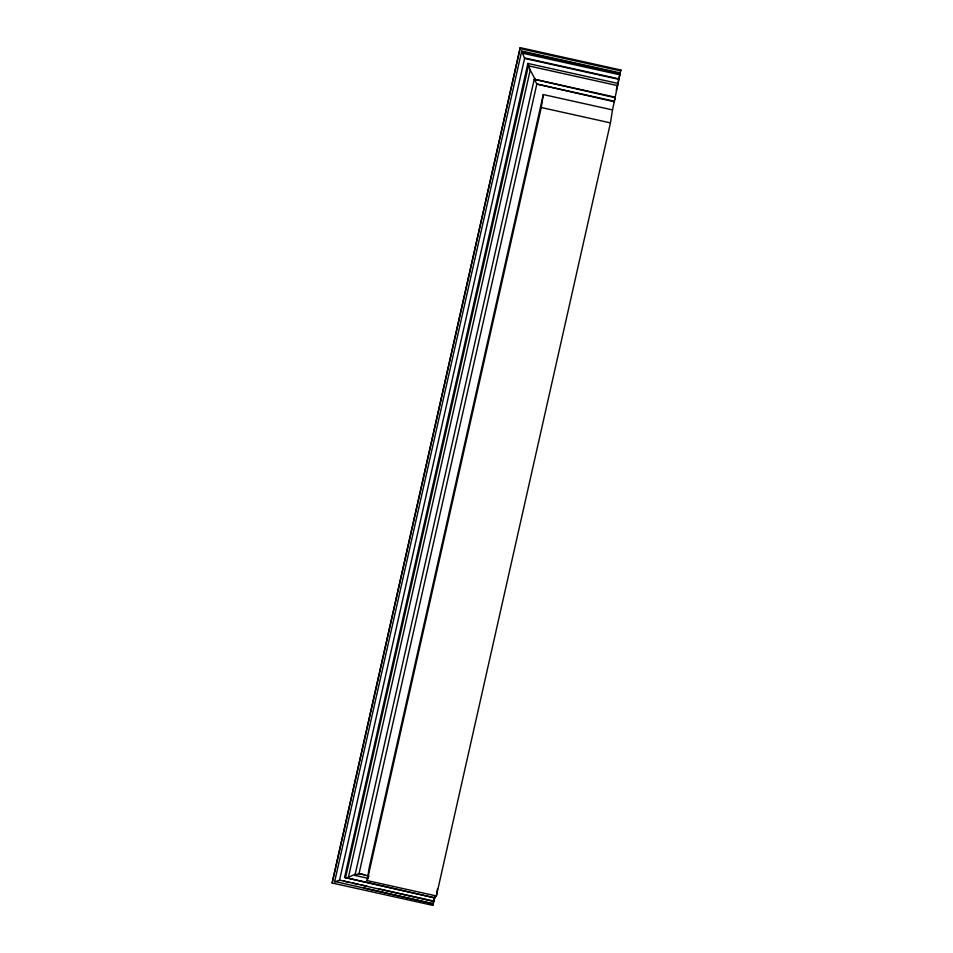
<?xml version="1.0" encoding="UTF-8"?>
<svg xmlns="http://www.w3.org/2000/svg" width="953" height="953" viewBox="0 0 953 953"><rect width="100%" height="100%" fill="white"/><g stroke="black" fill="none" stroke-linecap="round" stroke-linejoin="round"><path stroke-width="1.43" d="M344.569 877.427L434.723 897.857L344.569 877.427L527.879 63.446L618.044 83.447L614.625 99.886L615.269 97.218L534.24 79.23L354.945 875.414L367.965 878.309M378.722 888.827L433.889 901.061L433.174 903.813L334.706 881.442L521.696 51.081L620.248 72.952L618.044 83.447M618.962 79.361L524.603 58.419L521.696 51.081M433.174 903.813L363.689 887.874M434.902 895.713L432.793 905.35L332.144 883.014L520.207 47.65L620.856 69.986L620.701 70.903L520.064 48.579L520.207 47.65M434.735 897.44L433.818 901.526L339.53 880.131L334.682 881.954M369.037 876.2L359.043 873.508L364.796 874.783M367.179 880.608L369.204 867.647L543.305 94.561L612.493 109.917L610.456 122.877L436.367 895.963L367.179 880.608L541.268 107.522L543.305 94.561M432.793 905.35L432.936 904.421L430.065 903.789M436.367 895.963L437.498 888.768M612.493 109.917L615.269 97.218M332.144 883.014L520.064 48.579M339.459 880.596L524.686 57.954L619.033 78.896M617.639 85.639L528.391 65.84L345.474 878.047L348.417 877.32L530.202 70.093L527.879 63.446M358.971 873.972L536.825 84.055L534.24 79.23L615.126 97.706M616.269 90.297L620.856 69.986M434.723 897.857L435.104 896.547M359.043 873.508L354.945 875.414M355.588 874.02L348.417 877.32M521.648 51.688L620.153 73.548M522.161 53.13L619.903 74.81M614.411 101.28L536.825 84.055L614.34 101.733M541.268 107.522L610.456 122.877M343.89 881.096L349.691 882.383M352.598 883.026L358.399 884.313M361.306 884.956L367.108 886.254M535.753 80.409L530.202 70.093"/></g></svg>
